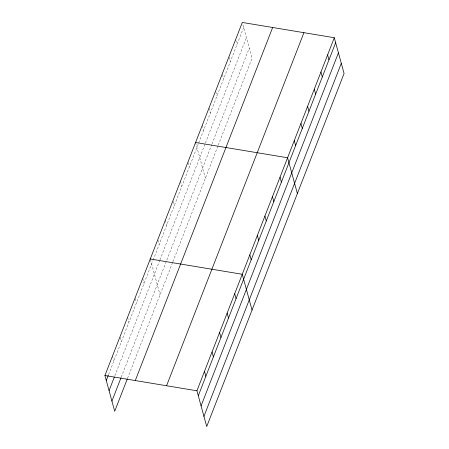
<?xml version="1.0" encoding="UTF-8"?>
<svg xmlns="http://www.w3.org/2000/svg" width="449" height="449" viewBox="0 0 449 449"><rect width="100%" height="100%" fill="white"/><g stroke="black" fill="none" stroke-linecap="round" stroke-linejoin="round"><path stroke-width="0.34" stroke-dasharray="2.25 1.68" d="M108.546 374.651L152.868 260.729M153.12 260.078L198.424 143.641M198.671 143.007L243.644 27.411M114.854 375.751L159.681 260.538M159.934 259.887L205.159 143.646M205.406 143.007L246.422 37.576M121.247 377.166L211.732 144.589M211.979 143.955L249.29 48.049M127.55 378.266L172.629 262.401M172.882 261.756L217.967 145.863M218.214 145.229L252.069 58.213L242.454 23.067M235.787 40.219L236.971 44.558M229.113 57.365L230.298 61.709M222.44 74.517L223.63 78.856M215.767 91.663L216.957 96.007M208.925 108.192L210.284 113.154M202.258 125.344L203.61 130.305M195.584 142.49L205.367 178.253M188.198 162.532L189.388 166.871M180.476 181.329L181.828 186.29M173.089 201.365L174.274 205.709M165.361 220.167L166.719 225.129M157.981 240.204L159.165 244.548M150.421 259.623L160.035 294.769M142.698 278.419L144.056 283.381M135.312 298.462L136.502 302.8M127.589 317.258L128.947 322.219M120.203 337.3L121.393 341.638M112.48 356.096L113.838 361.058"/><path stroke-width="0.67" d="M127.297 378.911L114.708 411.278L104.926 375.516L242.286 22.45L334.292 37.722L344.074 73.484L206.714 426.55L196.931 390.787L334.292 37.722M106.284 380.477L108.293 375.297M109.062 390.641L114.349 377.048M111.924 401.114L120.994 377.811M135.284 380.556L272.65 27.49M166.568 385.747L303.928 32.682M198.29 395.749L335.65 42.683M201.068 405.913L338.428 52.847M203.93 416.386L341.296 63.32M195.584 142.49L287.59 157.762L297.373 193.53M150.252 259.006L242.258 274.277L252.041 310.04M104.926 375.516L196.931 390.787M327.618 54.873L328.977 59.835M320.951 72.02L322.303 76.981M314.278 89.171L315.636 94.133M307.604 106.318L308.963 111.279M300.931 123.469L302.289 128.425M294.263 140.616L295.616 145.577M280.036 177.181L281.394 182.142M272.481 196.6L273.834 201.562M264.927 216.02L266.279 220.981M257.367 235.439L258.725 240.4M249.812 254.858L251.171 259.819M234.704 293.697L236.062 298.658M227.149 313.11L228.507 318.072M219.595 332.529L220.953 337.491M212.04 351.949L213.398 356.91M204.486 371.368L205.844 376.329"/></g></svg>
